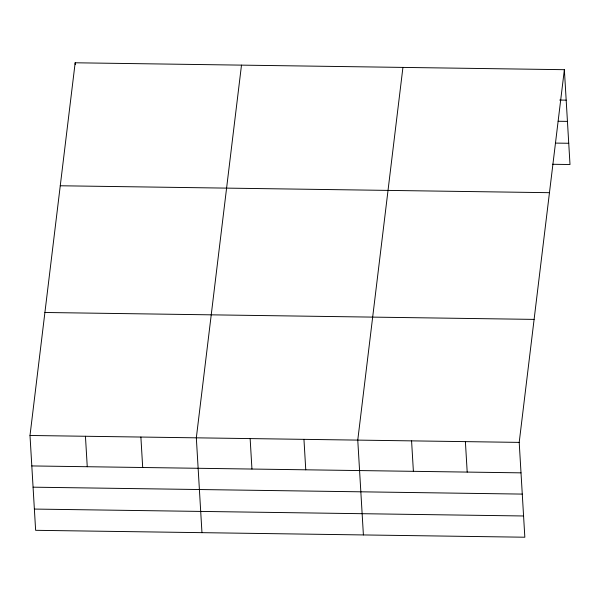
<?xml version="1.0" encoding="UTF-8"?>
<svg xmlns="http://www.w3.org/2000/svg" width="600" height="600" viewBox="0 0 600 600"><rect width="100%" height="100%" fill="white"/><g stroke="black" fill="none" stroke-linecap="round" stroke-linejoin="round"><path stroke-width="0.9" d="M564.368 69.69L519.202 442.388L524.835 537.217L35.633 530.31L30 435.48L75.165 62.782L564.368 69.69L570 164.52L552.375 164.273M241.493 65.13L196.327 437.827L201.96 532.658M402.93 67.41L357.765 440.107L363.397 534.938M559.68 100.05L566.175 100.14M558.158 121.26L567.435 121.387M555.75 143.093L568.74 143.273M60.262 185.767L549.465 192.683M44.902 312.487L534.105 319.395M30 435.48L519.202 442.388M31.807 465.938L521.01 472.845M33.075 487.178L522.27 494.092M34.373 509.07L523.575 515.977M465.39 441.63L467.197 472.088M411.577 440.873L413.385 471.322M303.952 439.35L305.76 469.808M250.14 438.592L251.947 469.043M140.887 437.048L142.695 467.505M75.165 62.782L75.278 64.627M85.44 436.26L87.255 466.717"/></g></svg>
